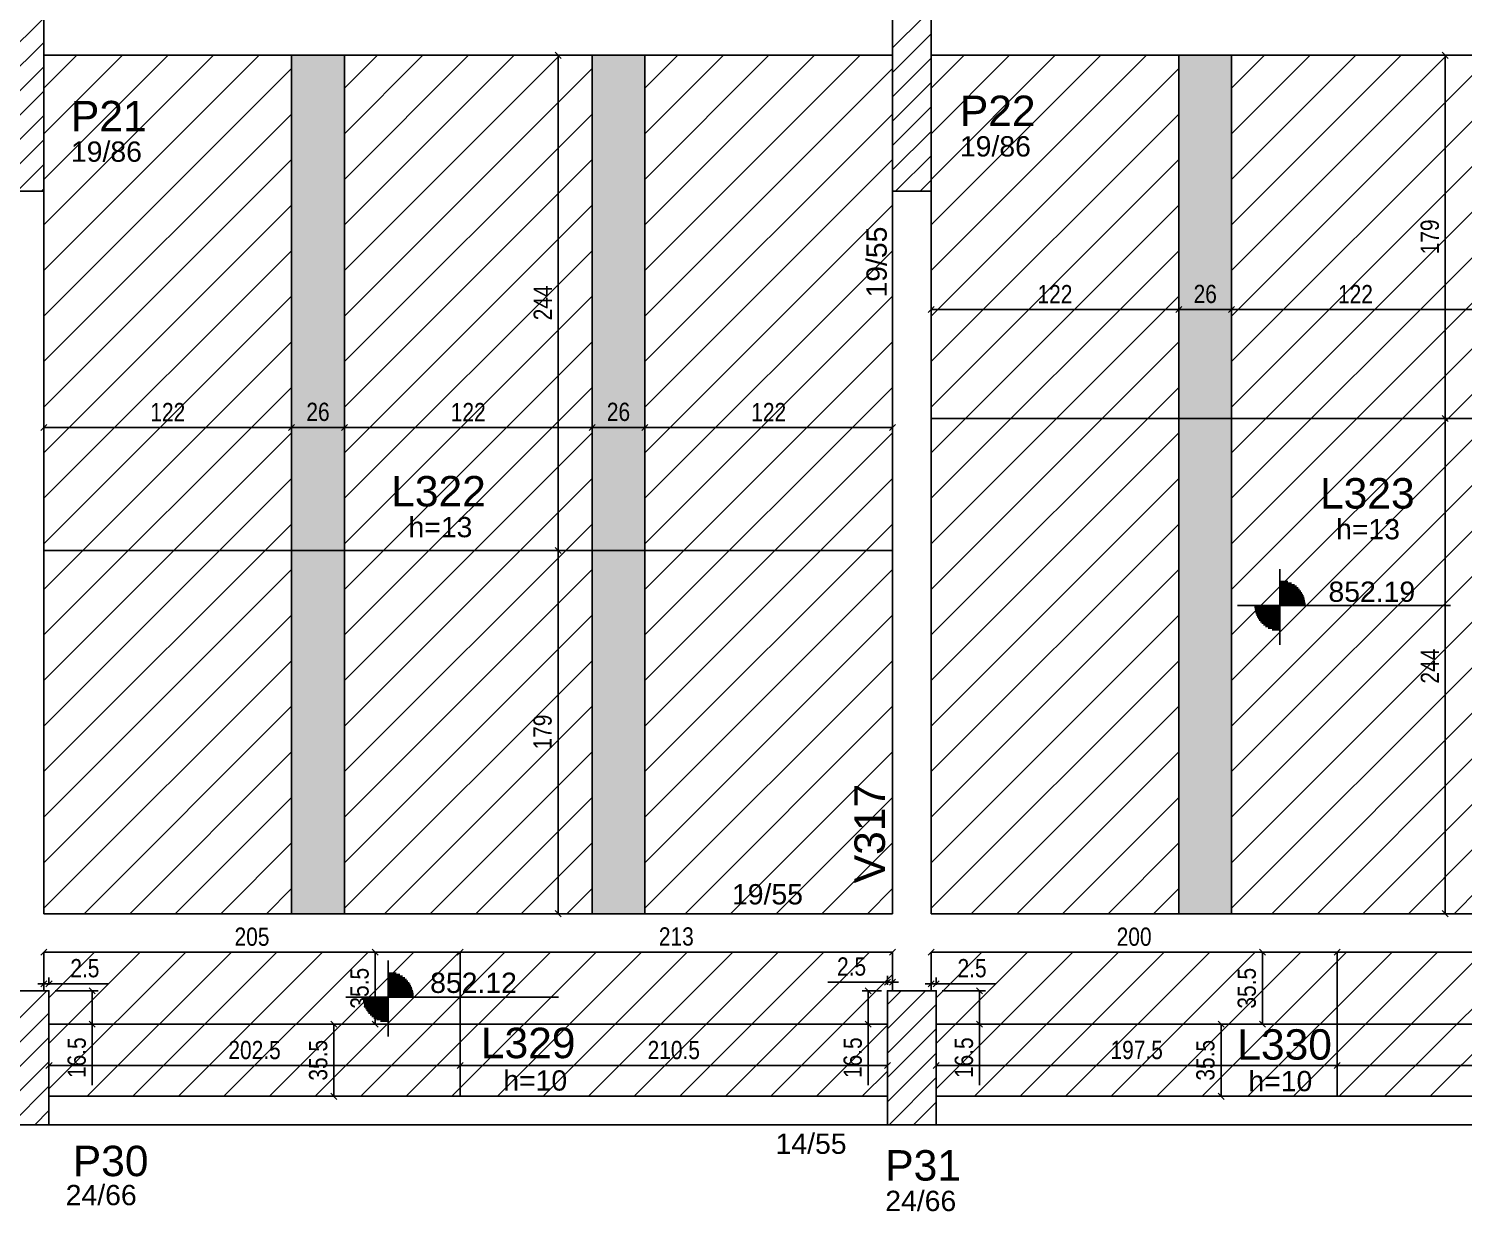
# Model space of a CAD drawing. Header units: millimetres. Extents: x 2659 to 6265, y 1520 to 2860.
# Drawn here: x 4034 to 4740, y 1521 to 2104 of the extents above; entities that cross this region are included whole.
import ezdxf

# ---------------------------------------------------------------- set-up
doc = ezdxf.new("R2010")
doc.units = ezdxf.units.MM
for name, color, linetype in [('3', 3, 'Continuous'), ('4', 4, 'Continuous'), ('7', 7, 'Continuous'), ('9', 9, 'Continuous'), ('Painéis', 200, 'Continuous')]:
    doc.layers.add(name, color=color, linetype=linetype)
doc.layers.add('Hachura', color=251, linetype='Continuous', lineweight=9)
doc.layers.add('REAPROVEITAMENTO', color=251, linetype='Continuous', lineweight=9)
doc.styles.add('COTA TECNICA-50', font='techl___.ttf', dxfattribs={"height": 9})
doc.styles.get("Standard").update_dxf_attribs({"font": 'arial.ttf'})
doc.dimstyles.new('COTA PAINEL-50', dxfattribs={"dimtxt": 9, "dimasz": 3, "dimexe": 3, "dimexo": 3, "dimgap": 3, "dimtad": 1, "dimdec": 1, "dimzin": 12, "dimdsep": 46, "dimtxsty": 'COTA TECNICA-50', "dimblk1": 'OBLIQUE', "dimblk2": 'OBLIQUE', "dimsah": 1, "dimcen": 0.9, "dimclrd": 4, "dimclre": 4, "dimclrt": 240, "dimadec": 1, "dimazin": 3, "dimtfac": 1, "dimtdec": 1, "dimtmove": 0, "dimatfit": 3, "dimfxl": 1, "dimtolj": 1, "dimtzin": 12, "dimarcsym": 0})

# ---------------------------------------------------------------- blocks, each defined once
blk = doc.blocks.new('_Oblique')
at = {"color": 0, "linetype": 'ByBlock', "lineweight": -2}
blk.add_line((-0.5, -0.5), (0.5, 0.5), dxfattribs=at)
blk = doc.blocks.new('*D67')
at = {"layer": 'Defpoints', "color": 0, "transparency": 16777216}
for p in [(4041.07, 1907.58), (4163.08, 1907.58), (4163.08, 1907.58)]:
    blk.add_point(p, dxfattribs=at)
at = {"layer": 'Painéis', "color": 4, "lineweight": -2, "transparency": 16777216}
blk.add_line((4041.07, 1907.58), (4163.08, 1907.58), dxfattribs=at)
at = {"layer": 'Painéis', "color": 4, "lineweight": -2, "transparency": 16777216, "xscale": 3, "yscale": 3, "zscale": 3, "rotation": 180}
blk.add_blockref('_Oblique', (4041.07, 1907.58), dxfattribs=at)
at = {"layer": 'Painéis', "color": 4, "lineweight": -2, "transparency": 16777216, "xscale": 3, "yscale": 3, "zscale": 3}
blk.add_blockref('_Oblique', (4163.08, 1907.58), dxfattribs=at)
at = {"layer": 'Painéis', "color": 240, "transparency": 16777216, "insert": (4102.07, 1915.13), "char_height": 9, "attachment_point": 5, "style": 'COTA TECNICA-50'}
blk.add_mtext('\\A1;122', dxfattribs=at)
blk = doc.blocks.new('*D68')
at = {"layer": 'Defpoints', "color": 0, "transparency": 16777216}
for p in [(4163.08, 1907.58), (4189.08, 1907.58), (4189.08, 1907.58)]:
    blk.add_point(p, dxfattribs=at)
at = {"layer": 'Painéis', "color": 4, "lineweight": -2, "transparency": 16777216}
blk.add_line((4163.08, 1907.58), (4189.08, 1907.58), dxfattribs=at)
at = {"layer": 'Painéis', "color": 4, "lineweight": -2, "transparency": 16777216, "xscale": 3, "yscale": 3, "zscale": 3, "rotation": 180}
blk.add_blockref('_Oblique', (4163.08, 1907.58), dxfattribs=at)
at = {"layer": 'Painéis', "color": 4, "lineweight": -2, "transparency": 16777216, "xscale": 3, "yscale": 3, "zscale": 3}
blk.add_blockref('_Oblique', (4189.08, 1907.58), dxfattribs=at)
at = {"layer": 'Painéis', "color": 240, "transparency": 16777216, "insert": (4176.08, 1915.17), "char_height": 9, "attachment_point": 5, "style": 'COTA TECNICA-50'}
blk.add_mtext('\\A1;26', dxfattribs=at)
blk = doc.blocks.new('*D69')
at = {"layer": 'Defpoints', "color": 0, "transparency": 16777216}
for p in [(4189.08, 1907.58), (4311.08, 1907.58), (4311.08, 1907.58)]:
    blk.add_point(p, dxfattribs=at)
at = {"layer": 'Painéis', "color": 4, "lineweight": -2, "transparency": 16777216}
blk.add_line((4189.08, 1907.58), (4311.08, 1907.58), dxfattribs=at)
at = {"layer": 'Painéis', "color": 4, "lineweight": -2, "transparency": 16777216, "xscale": 3, "yscale": 3, "zscale": 3, "rotation": 180}
blk.add_blockref('_Oblique', (4189.08, 1907.58), dxfattribs=at)
at = {"layer": 'Painéis', "color": 4, "lineweight": -2, "transparency": 16777216, "xscale": 3, "yscale": 3, "zscale": 3}
blk.add_blockref('_Oblique', (4311.08, 1907.58), dxfattribs=at)
at = {"layer": 'Painéis', "color": 240, "transparency": 16777216, "insert": (4250.08, 1915.13), "char_height": 9, "attachment_point": 5, "style": 'COTA TECNICA-50'}
blk.add_mtext('\\A1;122', dxfattribs=at)
blk = doc.blocks.new('*D70')
at = {"layer": 'Defpoints', "color": 0, "transparency": 16777216}
for p in [(4311.08, 1907.58), (4337.08, 1907.58), (4337.08, 1907.58)]:
    blk.add_point(p, dxfattribs=at)
at = {"layer": 'Painéis', "color": 4, "lineweight": -2, "transparency": 16777216}
blk.add_line((4311.08, 1907.58), (4337.08, 1907.58), dxfattribs=at)
at = {"layer": 'Painéis', "color": 4, "lineweight": -2, "transparency": 16777216, "xscale": 3, "yscale": 3, "zscale": 3, "rotation": 180}
blk.add_blockref('_Oblique', (4311.08, 1907.58), dxfattribs=at)
at = {"layer": 'Painéis', "color": 4, "lineweight": -2, "transparency": 16777216, "xscale": 3, "yscale": 3, "zscale": 3}
blk.add_blockref('_Oblique', (4337.08, 1907.58), dxfattribs=at)
at = {"layer": 'Painéis', "color": 240, "transparency": 16777216, "insert": (4324.08, 1915.17), "char_height": 9, "attachment_point": 5, "style": 'COTA TECNICA-50'}
blk.add_mtext('\\A1;26', dxfattribs=at)
blk = doc.blocks.new('*D71')
at = {"layer": 'Defpoints', "color": 0, "transparency": 16777216}
for p in [(4337.08, 1907.58), (4459.07, 1907.58), (4459.07, 1907.58)]:
    blk.add_point(p, dxfattribs=at)
at = {"layer": 'Painéis', "color": 4, "lineweight": -2, "transparency": 16777216}
blk.add_line((4337.08, 1907.58), (4459.07, 1907.58), dxfattribs=at)
at = {"layer": 'Painéis', "color": 4, "lineweight": -2, "transparency": 16777216, "xscale": 3, "yscale": 3, "zscale": 3, "rotation": 180}
blk.add_blockref('_Oblique', (4337.08, 1907.58), dxfattribs=at)
at = {"layer": 'Painéis', "color": 4, "lineweight": -2, "transparency": 16777216, "xscale": 3, "yscale": 3, "zscale": 3}
blk.add_blockref('_Oblique', (4459.07, 1907.58), dxfattribs=at)
at = {"layer": 'Painéis', "color": 240, "transparency": 16777216, "insert": (4398.07, 1915.13), "char_height": 9, "attachment_point": 5, "style": 'COTA TECNICA-50'}
blk.add_mtext('\\A1;122', dxfattribs=at)
blk = doc.blocks.new('*D72')
at = {"layer": 'Defpoints', "color": 0, "transparency": 16777216}
for p in [(4294.33, 2090.94), (4294.33, 1846.94), (4294.33, 1846.94)]:
    blk.add_point(p, dxfattribs=at)
at = {"layer": 'Painéis', "color": 4, "lineweight": -2, "transparency": 16777216}
blk.add_line((4294.33, 2090.94), (4294.33, 1846.94), dxfattribs=at)
at = {"layer": 'Painéis', "color": 4, "lineweight": -2, "transparency": 16777216, "xscale": 3, "yscale": 3, "zscale": 3}
for p, rotation in [((4294.33, 2090.94), 90), ((4294.33, 1846.94), 270)]:
    blk.add_blockref('_Oblique', p, dxfattribs=dict(at, rotation=rotation))
at = {"layer": 'Painéis', "color": 240, "transparency": 16777216, "insert": (4286.76, 1968.94), "char_height": 9, "attachment_point": 5, "rotation": 90, "style": 'COTA TECNICA-50'}
blk.add_mtext('\\A1;244', dxfattribs=at)
blk = doc.blocks.new('*D73')
at = {"layer": 'Defpoints', "color": 0, "transparency": 16777216}
for p in [(4294.33, 1846.94), (4294.33, 1667.94), (4294.33, 1667.94)]:
    blk.add_point(p, dxfattribs=at)
at = {"layer": 'Painéis', "color": 4, "lineweight": -2, "transparency": 16777216}
blk.add_line((4294.33, 1846.94), (4294.33, 1667.94), dxfattribs=at)
at = {"layer": 'Painéis', "color": 4, "lineweight": -2, "transparency": 16777216, "xscale": 3, "yscale": 3, "zscale": 3}
for p, rotation in [((4294.33, 1846.94), 90), ((4294.33, 1667.94), 270)]:
    blk.add_blockref('_Oblique', p, dxfattribs=dict(at, rotation=rotation))
at = {"layer": 'Painéis', "color": 240, "transparency": 16777216, "insert": (4286.73, 1757.44), "char_height": 9, "attachment_point": 5, "rotation": 90, "style": 'COTA TECNICA-50'}
blk.add_mtext('\\A1;179', dxfattribs=at)
blk = doc.blocks.new('*D74')
at = {"layer": 'Defpoints', "color": 0, "transparency": 16777216}
for p in [(4478.07, 1965.69), (4600.08, 1965.69), (4600.08, 1965.69)]:
    blk.add_point(p, dxfattribs=at)
at = {"layer": 'Painéis', "color": 4, "lineweight": -2, "transparency": 16777216}
blk.add_line((4478.07, 1965.69), (4600.08, 1965.69), dxfattribs=at)
at = {"layer": 'Painéis', "color": 4, "lineweight": -2, "transparency": 16777216, "xscale": 3, "yscale": 3, "zscale": 3, "rotation": 180}
blk.add_blockref('_Oblique', (4478.07, 1965.69), dxfattribs=at)
at = {"layer": 'Painéis', "color": 4, "lineweight": -2, "transparency": 16777216, "xscale": 3, "yscale": 3, "zscale": 3}
blk.add_blockref('_Oblique', (4600.08, 1965.69), dxfattribs=at)
at = {"layer": 'Painéis', "color": 240, "transparency": 16777216, "insert": (4539.07, 1973.24), "char_height": 9, "attachment_point": 5, "style": 'COTA TECNICA-50'}
blk.add_mtext('\\A1;122', dxfattribs=at)
blk = doc.blocks.new('*D75')
at = {"layer": 'Defpoints', "color": 0, "transparency": 16777216}
for p in [(4600.08, 1965.69), (4626.08, 1965.69), (4626.08, 1965.69)]:
    blk.add_point(p, dxfattribs=at)
at = {"layer": 'Painéis', "color": 4, "lineweight": -2, "transparency": 16777216}
blk.add_line((4600.08, 1965.69), (4626.08, 1965.69), dxfattribs=at)
at = {"layer": 'Painéis', "color": 4, "lineweight": -2, "transparency": 16777216, "xscale": 3, "yscale": 3, "zscale": 3, "rotation": 180}
blk.add_blockref('_Oblique', (4600.08, 1965.69), dxfattribs=at)
at = {"layer": 'Painéis', "color": 4, "lineweight": -2, "transparency": 16777216, "xscale": 3, "yscale": 3, "zscale": 3}
blk.add_blockref('_Oblique', (4626.08, 1965.69), dxfattribs=at)
at = {"layer": 'Painéis', "color": 240, "transparency": 16777216, "insert": (4613.08, 1973.28), "char_height": 9, "attachment_point": 5, "style": 'COTA TECNICA-50'}
blk.add_mtext('\\A1;26', dxfattribs=at)
blk = doc.blocks.new('*D76')
at = {"layer": 'Defpoints', "color": 0, "transparency": 16777216}
for p in [(4626.08, 1965.69), (4748.08, 1965.69), (4748.08, 1965.69)]:
    blk.add_point(p, dxfattribs=at)
at = {"layer": 'Painéis', "color": 4, "lineweight": -2, "transparency": 16777216}
blk.add_line((4626.08, 1965.69), (4748.08, 1965.69), dxfattribs=at)
at = {"layer": 'Painéis', "color": 4, "lineweight": -2, "transparency": 16777216, "xscale": 3, "yscale": 3, "zscale": 3, "rotation": 180}
blk.add_blockref('_Oblique', (4626.08, 1965.69), dxfattribs=at)
at = {"layer": 'Painéis', "color": 4, "lineweight": -2, "transparency": 16777216, "xscale": 3, "yscale": 3, "zscale": 3}
blk.add_blockref('_Oblique', (4748.08, 1965.69), dxfattribs=at)
at = {"layer": 'Painéis', "color": 240, "transparency": 16777216, "insert": (4687.08, 1973.24), "char_height": 9, "attachment_point": 5, "style": 'COTA TECNICA-50'}
blk.add_mtext('\\A1;122', dxfattribs=at)
blk = doc.blocks.new('*D79')
at = {"layer": 'Defpoints', "color": 0, "transparency": 16777216}
for p in [(4731.33, 2090.94), (4731.33, 1911.94), (4731.33, 1911.94)]:
    blk.add_point(p, dxfattribs=at)
at = {"layer": 'Painéis', "color": 4, "lineweight": -2, "transparency": 16777216}
blk.add_line((4731.33, 2090.94), (4731.33, 1911.94), dxfattribs=at)
at = {"layer": 'Painéis', "color": 4, "lineweight": -2, "transparency": 16777216, "xscale": 3, "yscale": 3, "zscale": 3}
for p, rotation in [((4731.33, 2090.94), 90), ((4731.33, 1911.94), 270)]:
    blk.add_blockref('_Oblique', p, dxfattribs=dict(at, rotation=rotation))
at = {"layer": 'Painéis', "color": 240, "transparency": 16777216, "insert": (4723.73, 2001.44), "char_height": 9, "attachment_point": 5, "rotation": 90, "style": 'COTA TECNICA-50'}
blk.add_mtext('\\A1;179', dxfattribs=at)
blk = doc.blocks.new('*D80')
at = {"layer": 'Defpoints', "color": 0, "transparency": 16777216}
for p in [(4731.33, 1911.94), (4731.33, 1667.94), (4731.33, 1667.94)]:
    blk.add_point(p, dxfattribs=at)
at = {"layer": 'Painéis', "color": 4, "lineweight": -2, "transparency": 16777216}
blk.add_line((4731.33, 1911.94), (4731.33, 1667.94), dxfattribs=at)
at = {"layer": 'Painéis', "color": 4, "lineweight": -2, "transparency": 16777216, "xscale": 3, "yscale": 3, "zscale": 3}
for p, rotation in [((4731.33, 1911.94), 90), ((4731.33, 1667.94), 270)]:
    blk.add_blockref('_Oblique', p, dxfattribs=dict(at, rotation=rotation))
at = {"layer": 'Painéis', "color": 240, "transparency": 16777216, "insert": (4723.76, 1789.94), "char_height": 9, "attachment_point": 5, "rotation": 90, "style": 'COTA TECNICA-50'}
blk.add_mtext('\\A1;244', dxfattribs=at)
blk = doc.blocks.new('*D102')
at = {"layer": 'Defpoints', "color": 0, "transparency": 16777216}
for p in [(4246.07, 1593.1), (4246.07, 1593.1), (4456.57, 1593.1)]:
    blk.add_point(p, dxfattribs=at)
at = {"layer": 'Painéis', "color": 4, "lineweight": -2, "transparency": 16777216}
blk.add_line((4456.57, 1593.1), (4246.07, 1593.1), dxfattribs=at)
at = {"layer": 'Painéis', "color": 4, "lineweight": -2, "transparency": 16777216, "xscale": 3, "yscale": 3, "zscale": 3, "rotation": 180}
blk.add_blockref('_Oblique', (4246.07, 1593.1), dxfattribs=at)
at = {"layer": 'Painéis', "color": 4, "lineweight": -2, "transparency": 16777216, "xscale": 3, "yscale": 3, "zscale": 3}
blk.add_blockref('_Oblique', (4456.57, 1593.1), dxfattribs=at)
at = {"layer": 'Painéis', "color": 240, "transparency": 16777216, "insert": (4351.32, 1600.69), "char_height": 9, "attachment_point": 5, "style": 'COTA TECNICA-50'}
blk.add_mtext('\\A1;210.5', dxfattribs=at)
blk = doc.blocks.new('*D103')
at = {"layer": 'Defpoints', "color": 0, "transparency": 16777216}
for p in [(4043.57, 1593.1), (4043.57, 1593.1), (4246.07, 1593.1)]:
    blk.add_point(p, dxfattribs=at)
at = {"layer": 'Painéis', "color": 4, "lineweight": -2, "transparency": 16777216}
blk.add_line((4246.07, 1593.1), (4043.57, 1593.1), dxfattribs=at)
at = {"layer": 'Painéis', "color": 4, "lineweight": -2, "transparency": 16777216, "xscale": 3, "yscale": 3, "zscale": 3, "rotation": 180}
blk.add_blockref('_Oblique', (4043.57, 1593.1), dxfattribs=at)
at = {"layer": 'Painéis', "color": 4, "lineweight": -2, "transparency": 16777216, "xscale": 3, "yscale": 3, "zscale": 3}
blk.add_blockref('_Oblique', (4246.07, 1593.1), dxfattribs=at)
at = {"layer": 'Painéis', "color": 240, "transparency": 16777216, "insert": (4144.82, 1600.69), "char_height": 9, "attachment_point": 5, "style": 'COTA TECNICA-50'}
blk.add_mtext('\\A1;202.5', dxfattribs=at)
blk = doc.blocks.new('*D104')
at = {"layer": 'Defpoints', "color": 0, "transparency": 16777216}
for p in [(4205.04, 1648.94), (4204.28, 1613.44), (4205.04, 1613.44)]:
    blk.add_point(p, dxfattribs=at)
at = {"layer": 'Painéis', "color": 4, "lineweight": -2, "transparency": 16777216}
for p, q in [((4202.04, 1648.94), (4201.28, 1648.94)), ((4204.28, 1648.94), (4204.28, 1613.44)), ((4202.04, 1613.44), (4201.28, 1613.44))]:
    blk.add_line(p, q, dxfattribs=at)
at = {"layer": 'Painéis', "color": 4, "lineweight": -2, "transparency": 16777216, "xscale": 3, "yscale": 3, "zscale": 3}
for p, rotation in [((4204.28, 1648.94), 90), ((4204.28, 1613.44), 270)]:
    blk.add_blockref('_Oblique', p, dxfattribs=dict(at, rotation=rotation))
at = {"layer": 'Painéis', "color": 240, "transparency": 16777216, "insert": (4196.59, 1631.19), "char_height": 9, "attachment_point": 5, "rotation": 90, "style": 'COTA TECNICA-50'}
blk.add_mtext('\\A1;35.5', dxfattribs=at)
blk = doc.blocks.new('*D105')
at = {"layer": 'Defpoints', "color": 0, "transparency": 16777216}
for p in [(4185.8, 1613.44), (4183.91, 1577.94), (4185.8, 1577.94)]:
    blk.add_point(p, dxfattribs=at)
at = {"layer": 'Painéis', "color": 4, "lineweight": -2, "transparency": 16777216}
for p, q in [((4182.8, 1613.44), (4180.91, 1613.44)), ((4183.91, 1613.44), (4183.91, 1577.94)), ((4182.8, 1577.94), (4180.91, 1577.94))]:
    blk.add_line(p, q, dxfattribs=at)
at = {"layer": 'Painéis', "color": 4, "lineweight": -2, "transparency": 16777216, "xscale": 3, "yscale": 3, "zscale": 3}
for p, rotation in [((4183.91, 1613.44), 90), ((4183.91, 1577.94), 270)]:
    blk.add_blockref('_Oblique', p, dxfattribs=dict(at, rotation=rotation))
at = {"layer": 'Painéis', "color": 240, "transparency": 16777216, "insert": (4176.21, 1595.69), "char_height": 9, "attachment_point": 5, "rotation": 90, "style": 'COTA TECNICA-50'}
blk.add_mtext('\\A1;35.5', dxfattribs=at)
blk = doc.blocks.new('*D203')
at = {"layer": 'Defpoints', "color": 0, "transparency": 16777216}
for p in [(4246.07, 1648.94), (4246.07, 1648.94), (4459.07, 1648.94)]:
    blk.add_point(p, dxfattribs=at)
at = {"layer": 'Painéis', "color": 4, "lineweight": -2, "transparency": 16777216}
blk.add_line((4459.07, 1648.94), (4246.07, 1648.94), dxfattribs=at)
at = {"layer": 'Painéis', "color": 4, "lineweight": -2, "transparency": 16777216, "xscale": 3, "yscale": 3, "zscale": 3, "rotation": 180}
blk.add_blockref('_Oblique', (4246.07, 1648.94), dxfattribs=at)
at = {"layer": 'Painéis', "color": 4, "lineweight": -2, "transparency": 16777216, "xscale": 3, "yscale": 3, "zscale": 3}
blk.add_blockref('_Oblique', (4459.07, 1648.94), dxfattribs=at)
at = {"layer": 'Painéis', "color": 240, "transparency": 16777216, "insert": (4352.57, 1656.64), "char_height": 9, "attachment_point": 5, "style": 'COTA TECNICA-50'}
blk.add_mtext('\\A1;213', dxfattribs=at)
blk = doc.blocks.new('*D106')
at = {"layer": 'Defpoints', "color": 0, "transparency": 16777216}
for p in [(4041.07, 1648.94), (4041.07, 1648.94), (4246.07, 1648.94)]:
    blk.add_point(p, dxfattribs=at)
at = {"layer": 'Painéis', "color": 4, "lineweight": -2, "transparency": 16777216}
blk.add_line((4246.07, 1648.94), (4041.07, 1648.94), dxfattribs=at)
at = {"layer": 'Painéis', "color": 4, "lineweight": -2, "transparency": 16777216, "xscale": 3, "yscale": 3, "zscale": 3, "rotation": 180}
blk.add_blockref('_Oblique', (4041.07, 1648.94), dxfattribs=at)
at = {"layer": 'Painéis', "color": 4, "lineweight": -2, "transparency": 16777216, "xscale": 3, "yscale": 3, "zscale": 3}
blk.add_blockref('_Oblique', (4246.07, 1648.94), dxfattribs=at)
at = {"layer": 'Painéis', "color": 240, "transparency": 16777216, "insert": (4143.57, 1656.54), "char_height": 9, "attachment_point": 5, "style": 'COTA TECNICA-50'}
blk.add_mtext('\\A1;205', dxfattribs=at)
blk = doc.blocks.new('*D107')
at = {"layer": 'Defpoints', "color": 0, "transparency": 16777216}
for p in [(4043.57, 1633.42), (4041.07, 1629.94), (4043.57, 1629.94)]:
    blk.add_point(p, dxfattribs=at)
at = {"layer": 'Painéis', "color": 4, "lineweight": -2, "transparency": 16777216}
for p, q in [((4041.07, 1633.42), (4038.07, 1633.42)), ((4041.07, 1632.94), (4041.07, 1636.42)), ((4041.07, 1633.42), (4043.57, 1633.42)), ((4043.57, 1632.94), (4043.57, 1636.42)), ((4043.57, 1633.42), (4072.92, 1633.42))]:
    blk.add_line(p, q, dxfattribs=at)
at = {"layer": 'Painéis', "color": 4, "lineweight": -2, "transparency": 16777216, "xscale": 3, "yscale": 3, "zscale": 3}
blk.add_blockref('_Oblique', (4041.07, 1633.42), dxfattribs=at)
at = {"layer": 'Painéis', "color": 4, "lineweight": -2, "transparency": 16777216, "xscale": 3, "yscale": 3, "zscale": 3, "rotation": 180}
blk.add_blockref('_Oblique', (4043.57, 1633.42), dxfattribs=at)
at = {"layer": 'Painéis', "color": 240, "transparency": 16777216, "insert": (4061.24, 1641.02), "char_height": 9, "attachment_point": 5, "style": 'COTA TECNICA-50'}
blk.add_mtext('\\A1;2.5', dxfattribs=at)
blk = doc.blocks.new('*D204')
at = {"layer": 'Defpoints', "color": 0, "transparency": 16777216}
for p in [(4043.57, 1629.94), (4043.57, 1613.44), (4064.87, 1613.44)]:
    blk.add_point(p, dxfattribs=at)
at = {"layer": 'Painéis', "color": 4, "lineweight": -2, "transparency": 16777216}
for p, q in [((4046.57, 1629.94), (4067.87, 1629.94)), ((4064.87, 1629.94), (4064.87, 1613.44)), ((4046.57, 1613.44), (4067.87, 1613.44)), ((4064.87, 1613.44), (4064.87, 1583.47))]:
    blk.add_line(p, q, dxfattribs=at)
at = {"layer": 'Painéis', "color": 4, "lineweight": -2, "transparency": 16777216, "xscale": 3, "yscale": 3, "zscale": 3}
for p, rotation in [((4064.87, 1629.94), 90), ((4064.87, 1613.44), 270)]:
    blk.add_blockref('_Oblique', p, dxfattribs=dict(at, rotation=rotation))
at = {"layer": 'Painéis', "color": 240, "transparency": 16777216, "insert": (4057.27, 1596.95), "char_height": 9, "attachment_point": 5, "rotation": 90, "style": 'COTA TECNICA-50'}
blk.add_mtext('\\A1;16.5', dxfattribs=at)
blk = doc.blocks.new('*D108')
at = {"layer": 'Defpoints', "color": 0, "transparency": 16777216}
for p in [(4456.57, 1634.24), (4456.57, 1629.94), (4459.07, 1629.94)]:
    blk.add_point(p, dxfattribs=at)
at = {"layer": 'Painéis', "color": 4, "lineweight": -2, "transparency": 16777216}
for p, q in [((4456.57, 1634.24), (4427.21, 1634.24)), ((4456.57, 1632.94), (4456.57, 1637.24)), ((4459.07, 1634.24), (4456.57, 1634.24)), ((4459.07, 1632.94), (4459.07, 1637.24)), ((4459.07, 1634.24), (4462.07, 1634.24))]:
    blk.add_line(p, q, dxfattribs=at)
at = {"layer": 'Painéis', "color": 4, "lineweight": -2, "transparency": 16777216, "xscale": 3, "yscale": 3, "zscale": 3}
blk.add_blockref('_Oblique', (4456.57, 1634.24), dxfattribs=at)
at = {"layer": 'Painéis', "color": 4, "lineweight": -2, "transparency": 16777216, "xscale": 3, "yscale": 3, "zscale": 3, "rotation": 180}
blk.add_blockref('_Oblique', (4459.07, 1634.24), dxfattribs=at)
at = {"layer": 'Painéis', "color": 240, "transparency": 16777216, "insert": (4438.89, 1641.84), "char_height": 9, "attachment_point": 5, "style": 'COTA TECNICA-50'}
blk.add_mtext('\\A1;2.5', dxfattribs=at)
blk = doc.blocks.new('*D205')
at = {"layer": 'Defpoints', "color": 0, "transparency": 16777216}
for p in [(4456.57, 1629.94), (4447.1, 1613.44), (4456.57, 1613.44)]:
    blk.add_point(p, dxfattribs=at)
at = {"layer": 'Painéis', "color": 4, "lineweight": -2, "transparency": 16777216}
for p, q in [((4453.57, 1629.94), (4444.1, 1629.94)), ((4447.1, 1629.94), (4447.1, 1613.44)), ((4453.57, 1613.44), (4444.1, 1613.44)), ((4447.1, 1613.44), (4447.1, 1583.47))]:
    blk.add_line(p, q, dxfattribs=at)
at = {"layer": 'Painéis', "color": 4, "lineweight": -2, "transparency": 16777216, "xscale": 3, "yscale": 3, "zscale": 3}
for p, rotation in [((4447.1, 1629.94), 90), ((4447.1, 1613.44), 270)]:
    blk.add_blockref('_Oblique', p, dxfattribs=dict(at, rotation=rotation))
at = {"layer": 'Painéis', "color": 240, "transparency": 16777216, "insert": (4439.5, 1596.95), "char_height": 9, "attachment_point": 5, "rotation": 90, "style": 'COTA TECNICA-50'}
blk.add_mtext('\\A1;16.5', dxfattribs=at)
blk = doc.blocks.new('*D109')
at = {"layer": 'Defpoints', "color": 0, "transparency": 16777216}
for p in [(4678.07, 1593.1), (4678.07, 1593.1), (4893.57, 1593.1)]:
    blk.add_point(p, dxfattribs=at)
at = {"layer": 'Painéis', "color": 4, "lineweight": -2, "transparency": 16777216}
blk.add_line((4893.57, 1593.1), (4678.07, 1593.1), dxfattribs=at)
at = {"layer": 'Painéis', "color": 4, "lineweight": -2, "transparency": 16777216, "xscale": 3, "yscale": 3, "zscale": 3, "rotation": 180}
blk.add_blockref('_Oblique', (4678.07, 1593.1), dxfattribs=at)
at = {"layer": 'Painéis', "color": 4, "lineweight": -2, "transparency": 16777216, "xscale": 3, "yscale": 3, "zscale": 3}
blk.add_blockref('_Oblique', (4893.57, 1593.1), dxfattribs=at)
at = {"layer": 'Painéis', "color": 240, "transparency": 16777216, "insert": (4785.82, 1600.69), "char_height": 9, "attachment_point": 5, "style": 'COTA TECNICA-50'}
blk.add_mtext('\\A1;215.5', dxfattribs=at)
blk = doc.blocks.new('*D110')
at = {"layer": 'Defpoints', "color": 0, "transparency": 16777216}
for p in [(4480.57, 1593.1), (4480.57, 1593.1), (4678.07, 1593.1)]:
    blk.add_point(p, dxfattribs=at)
at = {"layer": 'Painéis', "color": 4, "lineweight": -2, "transparency": 16777216}
blk.add_line((4678.07, 1593.1), (4480.57, 1593.1), dxfattribs=at)
at = {"layer": 'Painéis', "color": 4, "lineweight": -2, "transparency": 16777216, "xscale": 3, "yscale": 3, "zscale": 3, "rotation": 180}
blk.add_blockref('_Oblique', (4480.57, 1593.1), dxfattribs=at)
at = {"layer": 'Painéis', "color": 4, "lineweight": -2, "transparency": 16777216, "xscale": 3, "yscale": 3, "zscale": 3}
blk.add_blockref('_Oblique', (4678.07, 1593.1), dxfattribs=at)
at = {"layer": 'Painéis', "color": 240, "transparency": 16777216, "insert": (4579.32, 1600.72), "char_height": 9, "attachment_point": 5, "style": 'COTA TECNICA-50'}
blk.add_mtext('\\A1;197.5', dxfattribs=at)
blk = doc.blocks.new('*D111')
at = {"layer": 'Defpoints', "color": 0, "transparency": 16777216}
for p in [(4642.04, 1648.94), (4641.28, 1613.44), (4642.04, 1613.44)]:
    blk.add_point(p, dxfattribs=at)
at = {"layer": 'Painéis', "color": 4, "lineweight": -2, "transparency": 16777216}
for p, q in [((4639.04, 1648.94), (4638.28, 1648.94)), ((4641.28, 1648.94), (4641.28, 1613.44)), ((4639.04, 1613.44), (4638.28, 1613.44))]:
    blk.add_line(p, q, dxfattribs=at)
at = {"layer": 'Painéis', "color": 4, "lineweight": -2, "transparency": 16777216, "xscale": 3, "yscale": 3, "zscale": 3}
for p, rotation in [((4641.28, 1648.94), 90), ((4641.28, 1613.44), 270)]:
    blk.add_blockref('_Oblique', p, dxfattribs=dict(at, rotation=rotation))
at = {"layer": 'Painéis', "color": 240, "transparency": 16777216, "insert": (4633.59, 1631.19), "char_height": 9, "attachment_point": 5, "rotation": 90, "style": 'COTA TECNICA-50'}
blk.add_mtext('\\A1;35.5', dxfattribs=at)
blk = doc.blocks.new('*D112')
at = {"layer": 'Defpoints', "color": 0, "transparency": 16777216}
for p in [(4622.8, 1613.44), (4620.91, 1577.94), (4622.8, 1577.94)]:
    blk.add_point(p, dxfattribs=at)
at = {"layer": 'Painéis', "color": 4, "lineweight": -2, "transparency": 16777216}
for p, q in [((4619.8, 1613.44), (4617.91, 1613.44)), ((4620.91, 1613.44), (4620.91, 1577.94)), ((4619.8, 1577.94), (4617.91, 1577.94))]:
    blk.add_line(p, q, dxfattribs=at)
at = {"layer": 'Painéis', "color": 4, "lineweight": -2, "transparency": 16777216, "xscale": 3, "yscale": 3, "zscale": 3}
for p, rotation in [((4620.91, 1613.44), 90), ((4620.91, 1577.94), 270)]:
    blk.add_blockref('_Oblique', p, dxfattribs=dict(at, rotation=rotation))
at = {"layer": 'Painéis', "color": 240, "transparency": 16777216, "insert": (4613.21, 1595.69), "char_height": 9, "attachment_point": 5, "rotation": 90, "style": 'COTA TECNICA-50'}
blk.add_mtext('\\A1;35.5', dxfattribs=at)
blk = doc.blocks.new('*D206')
at = {"layer": 'Defpoints', "color": 0, "transparency": 16777216}
for p in [(4678.07, 1648.94), (4678.07, 1648.94), (4896.07, 1648.94)]:
    blk.add_point(p, dxfattribs=at)
at = {"layer": 'Painéis', "color": 4, "lineweight": -2, "transparency": 16777216}
blk.add_line((4896.07, 1648.94), (4678.07, 1648.94), dxfattribs=at)
at = {"layer": 'Painéis', "color": 4, "lineweight": -2, "transparency": 16777216, "xscale": 3, "yscale": 3, "zscale": 3, "rotation": 180}
blk.add_blockref('_Oblique', (4678.07, 1648.94), dxfattribs=at)
at = {"layer": 'Painéis', "color": 4, "lineweight": -2, "transparency": 16777216, "xscale": 3, "yscale": 3, "zscale": 3}
blk.add_blockref('_Oblique', (4896.07, 1648.94), dxfattribs=at)
at = {"layer": 'Painéis', "color": 240, "transparency": 16777216, "insert": (4787.07, 1656.52), "char_height": 9, "attachment_point": 5, "style": 'COTA TECNICA-50'}
blk.add_mtext('\\A1;218', dxfattribs=at)
blk = doc.blocks.new('*D113')
at = {"layer": 'Defpoints', "color": 0, "transparency": 16777216}
for p in [(4478.07, 1648.94), (4478.07, 1648.94), (4678.07, 1648.94)]:
    blk.add_point(p, dxfattribs=at)
at = {"layer": 'Painéis', "color": 4, "lineweight": -2, "transparency": 16777216}
blk.add_line((4678.07, 1648.94), (4478.07, 1648.94), dxfattribs=at)
at = {"layer": 'Painéis', "color": 4, "lineweight": -2, "transparency": 16777216, "xscale": 3, "yscale": 3, "zscale": 3, "rotation": 180}
blk.add_blockref('_Oblique', (4478.07, 1648.94), dxfattribs=at)
at = {"layer": 'Painéis', "color": 4, "lineweight": -2, "transparency": 16777216, "xscale": 3, "yscale": 3, "zscale": 3}
blk.add_blockref('_Oblique', (4678.07, 1648.94), dxfattribs=at)
at = {"layer": 'Painéis', "color": 240, "transparency": 16777216, "insert": (4578.07, 1656.53), "char_height": 9, "attachment_point": 5, "style": 'COTA TECNICA-50'}
blk.add_mtext('\\A1;200', dxfattribs=at)
blk = doc.blocks.new('*D114')
at = {"layer": 'Defpoints', "color": 0, "transparency": 16777216}
for p in [(4480.57, 1633.42), (4478.07, 1629.94), (4480.57, 1629.94)]:
    blk.add_point(p, dxfattribs=at)
at = {"layer": 'Painéis', "color": 4, "lineweight": -2, "transparency": 16777216}
for p, q in [((4478.07, 1633.42), (4475.07, 1633.42)), ((4478.07, 1632.94), (4478.07, 1636.42)), ((4478.07, 1633.42), (4480.57, 1633.42)), ((4480.57, 1632.94), (4480.57, 1636.42)), ((4480.57, 1633.42), (4509.92, 1633.42))]:
    blk.add_line(p, q, dxfattribs=at)
at = {"layer": 'Painéis', "color": 4, "lineweight": -2, "transparency": 16777216, "xscale": 3, "yscale": 3, "zscale": 3}
blk.add_blockref('_Oblique', (4478.07, 1633.42), dxfattribs=at)
at = {"layer": 'Painéis', "color": 4, "lineweight": -2, "transparency": 16777216, "xscale": 3, "yscale": 3, "zscale": 3, "rotation": 180}
blk.add_blockref('_Oblique', (4480.57, 1633.42), dxfattribs=at)
at = {"layer": 'Painéis', "color": 240, "transparency": 16777216, "insert": (4498.24, 1641.02), "char_height": 9, "attachment_point": 5, "style": 'COTA TECNICA-50'}
blk.add_mtext('\\A1;2.5', dxfattribs=at)
blk = doc.blocks.new('*D207')
at = {"layer": 'Defpoints', "color": 0, "transparency": 16777216}
for p in [(4480.57, 1629.94), (4480.57, 1613.44), (4501.87, 1613.44)]:
    blk.add_point(p, dxfattribs=at)
at = {"layer": 'Painéis', "color": 4, "lineweight": -2, "transparency": 16777216}
for p, q in [((4483.57, 1629.94), (4504.87, 1629.94)), ((4501.87, 1629.94), (4501.87, 1613.44)), ((4483.57, 1613.44), (4504.87, 1613.44)), ((4501.87, 1613.44), (4501.87, 1583.47))]:
    blk.add_line(p, q, dxfattribs=at)
at = {"layer": 'Painéis', "color": 4, "lineweight": -2, "transparency": 16777216, "xscale": 3, "yscale": 3, "zscale": 3}
for p, rotation in [((4501.87, 1629.94), 90), ((4501.87, 1613.44), 270)]:
    blk.add_blockref('_Oblique', p, dxfattribs=dict(at, rotation=rotation))
at = {"layer": 'Painéis', "color": 240, "transparency": 16777216, "insert": (4494.27, 1596.95), "char_height": 9, "attachment_point": 5, "rotation": 90, "style": 'COTA TECNICA-50'}
blk.add_mtext('\\A1;16.5', dxfattribs=at)

msp = doc.modelspace()

# ---------------------------------------------------------------- hatches: boundary and pattern name
at = {"layer": 'Hachura', "linetype": 'ByBlock'}
h = msp.add_hatch(color=256, dxfattribs=at)
h.dxf.hatch_style = 1
h.paths.add_polyline_path([(4163.08, 1667.94), (4189.08, 1667.94), (4189.08, 2090.94), (4163.08, 2090.94)])
h = msp.add_hatch(color=256, dxfattribs=at)
h.dxf.hatch_style = 1
h.paths.add_polyline_path([(4311.08, 1667.94), (4337.08, 1667.94), (4337.08, 2090.94), (4311.08, 2090.94)])
h = msp.add_hatch(color=256, dxfattribs=at)
h.dxf.hatch_style = 1
h.paths.add_polyline_path([(4600.08, 1667.94), (4626.08, 1667.94), (4626.08, 2090.94), (4600.08, 2090.94)])
at = {"layer": 'REAPROVEITAMENTO', "linetype": 'ByBlock'}
h = msp.add_hatch(dxfattribs=at)
h.set_pattern_fill('ANSI31', color=256, scale=5, style=2)
h.set_pattern_definition([(45, (-2496.69, -85.18), (-11.22532, 11.22532), [])])
h.paths.add_polyline_path([(4163.07, 1667.94), (4041.07, 1667.94), (4041.07, 2090.94), (4163.07, 2090.94)])
h = msp.add_hatch(dxfattribs=at)
h.set_pattern_fill('ANSI31', color=256, scale=5, style=2)
h.set_pattern_definition([(45, (-2348.682, -85.18), (-11.22532, 11.22532), [])])
h.paths.add_polyline_path([(4311.08, 1667.94), (4189.08, 1667.94), (4189.08, 2090.94), (4311.08, 2090.94)])
h = msp.add_hatch(dxfattribs=at)
h.set_pattern_fill('ANSI31', color=256, scale=5, style=2)
h.set_pattern_definition([(45, (-2200.682, -85.18), (-11.22532, 11.22532), [])])
h.paths.add_polyline_path([(4459.08, 1667.94), (4337.08, 1667.94), (4337.08, 2090.94), (4459.08, 2090.94)])
h = msp.add_hatch(dxfattribs=at)
h.set_pattern_fill('ANSI31', color=256, scale=5, style=2)
h.set_pattern_definition([(45, (-2059.69, -85.18), (-11.22532, 11.22532), [])])
h.paths.add_polyline_path([(4600.07, 1667.94), (4478.07, 1667.94), (4478.07, 2090.94), (4600.07, 2090.94)])
h = msp.add_hatch(dxfattribs=at)
h.set_pattern_fill('ANSI31', color=256, scale=5, style=2)
h.set_pattern_definition([(45, (-1911.682, -85.18), (-11.22532, 11.22532), [])])
h.paths.add_polyline_path([(4748.08, 1667.94), (4626.08, 1667.94), (4626.08, 2090.94), (4748.08, 2090.94)])
h = msp.add_hatch(dxfattribs=at)
h.set_pattern_fill('ANSI31', color=256, scale=5, style=2)
h.set_pattern_definition([(45, (-2375.69, -527.18), (-11.22532, 11.22532), [])])
h.paths.add_polyline_path([(4458.87, 1629.94), (4456.37, 1629.94), (4456.57, 1577.94), (4043.57, 1577.94), (4043.57, 1648.94), (4459.07, 1648.94)])
h = msp.add_hatch(dxfattribs=at)
h.set_pattern_fill('ANSI31', color=256, scale=5, style=2)
h.set_pattern_definition([(45, (-1938.69, -527.18), (-11.22532, 11.22532), [])])
h.paths.add_polyline_path([(4895.87, 1629.94), (4893.37, 1629.94), (4893.57, 1577.94), (4480.57, 1577.94), (4480.57, 1648.94), (4896.07, 1648.94)])

# ---------------------------------------------------------------- linework, layer by layer
at = {"layer": '3', "linetype": 'Continuous'}
for p, q in [((4022.07, 2090.3), (4041.07, 2109.3)), ((4459.07, 2094.55), (4474.45, 2109.94)), ((4459.07, 2082.53), (4478.07, 2101.53)), ((4022.07, 2078.28), (4041.07, 2097.28)), ((4022.07, 2066.26), (4041.07, 2085.26)), ((4459.07, 2070.51), (4478.07, 2089.51)), ((4022.07, 2054.24), (4041.07, 2073.24)), ((4459.07, 2058.49), (4478.07, 2077.49)), ((4459.07, 2046.47), (4478.07, 2065.47)), ((4022.07, 2042.22), (4041.07, 2061.22)), ((4459.07, 2034.45), (4478.07, 2053.45)), ((4022.07, 2030.2), (4041.07, 2049.2)), ((4027.83, 2023.94), (4041.07, 2037.18)), ((4460.58, 2023.94), (4478.07, 2041.43)), ((4472.6, 2023.94), (4478.07, 2029.41)), ((4039.85, 2023.94), (4041.07, 2025.16)), ((4649.91, 1832.25), (4649.91, 1837.76)), ((4649.91, 1832.25), (4649.91, 1807.25)), ((4649.91, 1831.65), (4653.76, 1831.65)), ((4649.91, 1830.85), (4655.66, 1830.85)), ((4649.91, 1830.06), (4656.99, 1830.06)), ((4649.91, 1829.27), (4658.02, 1829.27)), ((4649.91, 1828.47), (4658.87, 1828.47)), ((4649.91, 1827.68), (4659.58, 1827.68)), ((4649.91, 1826.89), (4660.18, 1826.89)), ((4649.91, 1826.1), (4660.69, 1826.1)), ((4649.91, 1825.3), (4661.11, 1825.3)), ((4649.91, 1824.51), (4661.47, 1824.51)), ((4649.91, 1823.72), (4661.77, 1823.72)), ((4637.41, 1819.75), (4628.99, 1819.75)), ((4637.41, 1819.75), (4662.41, 1819.75)), ((4649.91, 1818.96), (4637.41, 1818.96)), ((4649.91, 1818.17), (4637.51, 1818.17)), ((4649.91, 1817.37), (4637.64, 1817.37)), ((4649.91, 1816.58), (4637.82, 1816.58)), ((4649.91, 1822.92), (4662, 1822.92)), ((4649.91, 1822.13), (4662.19, 1822.13)), ((4649.91, 1821.34), (4662.31, 1821.34)), ((4649.91, 1820.55), (4662.41, 1820.55)), ((4662.41, 1819.75), (4733.84, 1819.75)), ((4649.91, 1815.79), (4638.06, 1815.79)), ((4649.91, 1815), (4638.35, 1815)), ((4649.91, 1814.2), (4638.71, 1814.2)), ((4649.91, 1813.41), (4639.14, 1813.41)), ((4649.91, 1812.62), (4639.65, 1812.62)), ((4649.91, 1811.82), (4640.25, 1811.82)), ((4649.91, 1811.03), (4640.96, 1811.03)), ((4649.91, 1810.24), (4641.81, 1810.24)), ((4649.91, 1809.45), (4642.84, 1809.45)), ((4649.91, 1808.65), (4644.17, 1808.65)), ((4649.91, 1807.86), (4646.06, 1807.86)), ((4649.91, 1807.25), (4649.91, 1800.38)), ((4210.66, 1639.31), (4210.66, 1644.81)), ((4210.66, 1639.31), (4210.66, 1614.31)), ((4210.66, 1638.7), (4214.51, 1638.7)), ((4210.66, 1637.91), (4216.41, 1637.91)), ((4210.66, 1637.11), (4217.73, 1637.11)), ((4210.66, 1636.32), (4218.77, 1636.32)), ((4210.66, 1635.53), (4219.62, 1635.53)), ((4210.66, 1634.74), (4220.32, 1634.74)), ((4210.66, 1633.94), (4220.92, 1633.94)), ((4210.66, 1633.15), (4221.43, 1633.15)), ((4210.66, 1632.36), (4221.86, 1632.36)), ((4019.57, 1606.97), (4042.53, 1629.94)), ((4198.16, 1626.81), (4189.73, 1626.81)), ((4198.16, 1626.81), (4223.16, 1626.81)), ((4210.66, 1626.02), (4198.16, 1626.02)), ((4210.66, 1631.56), (4222.22, 1631.56)), ((4210.66, 1630.77), (4222.52, 1630.77)), ((4210.66, 1629.98), (4222.75, 1629.98)), ((4210.66, 1629.19), (4222.93, 1629.19)), ((4210.66, 1628.39), (4223.06, 1628.39)), ((4210.66, 1627.6), (4223.16, 1627.6)), ((4223.16, 1626.81), (4294.58, 1626.81)), ((4456.57, 1611.22), (4475.28, 1629.94)), ((4456.57, 1623.24), (4463.26, 1629.94)), ((4019.57, 1594.95), (4043.57, 1618.95)), ((4210.66, 1625.22), (4198.26, 1625.22)), ((4210.66, 1624.43), (4198.39, 1624.43)), ((4210.66, 1623.64), (4198.57, 1623.64)), ((4210.66, 1622.84), (4198.81, 1622.84)), ((4210.66, 1622.05), (4199.1, 1622.05)), ((4210.66, 1621.26), (4199.46, 1621.26)), ((4210.66, 1620.47), (4199.89, 1620.47)), ((4210.66, 1619.67), (4200.4, 1619.67)), ((4210.66, 1618.88), (4201, 1618.88)), ((4456.57, 1599.2), (4480.57, 1623.2)), ((4210.66, 1618.09), (4201.71, 1618.09)), ((4210.66, 1617.29), (4202.55, 1617.29)), ((4210.66, 1616.5), (4203.59, 1616.5)), ((4210.66, 1615.71), (4204.91, 1615.71)), ((4210.66, 1614.92), (4206.81, 1614.92)), ((4210.66, 1614.31), (4210.66, 1607.44)), ((4456.57, 1587.18), (4480.57, 1611.18)), ((4019.57, 1582.93), (4043.57, 1606.93)), ((4456.57, 1575.16), (4480.57, 1599.16)), ((4019.57, 1570.91), (4043.57, 1594.91)), ((4024.62, 1563.94), (4043.57, 1582.89)), ((4457.37, 1563.94), (4480.57, 1587.14)), ((4043.57, 1577.94), (4456.57, 1577.94)), ((4480.57, 1577.94), (4893.57, 1577.94)), ((4036.64, 1563.94), (4043.57, 1570.87)), ((4469.39, 1563.94), (4480.57, 1575.12)), ((4043.57, 1563.94), (4456.57, 1563.94)), ((4480.57, 1563.94), (4893.57, 1563.94))]:
    msp.add_line(p, q, dxfattribs=at)
for points in [[(4041.07, 2090.94), (4459.07, 2090.94)], [(4478.07, 2090.94), (4896.07, 2090.94)], [(4041.07, 1667.94), (4041.07, 2023.94)], [(4459.07, 2023.94), (4459.07, 1667.94)], [(4478.07, 1667.94), (4478.07, 2023.94)], [(4459.07, 1667.94), (4041.07, 1667.94)], [(4896.07, 1667.94), (4478.07, 1667.94)], [(4041.07, 1648.94), (4459.07, 1648.94)], [(4041.07, 1629.94), (4041.07, 1648.94)], [(4459.07, 1648.94), (4459.07, 1629.94)], [(4478.07, 1648.94), (4896.07, 1648.94)], [(4478.07, 1629.94), (4478.07, 1648.94)]]:
    msp.add_lwpolyline(points, dxfattribs=at)
at = {"layer": '7', "linetype": 'Continuous'}
for points in [[(4022.07, 2023.94), (4041.07, 2023.94), (4041.07, 2109.94), (4022.07, 2109.94), (4022.07, 2023.94)], [(4459.07, 2023.94), (4478.07, 2023.94), (4478.07, 2109.94), (4459.07, 2109.94), (4459.07, 2023.94)], [(4019.57, 1563.94), (4043.57, 1563.94), (4043.57, 1629.94), (4019.57, 1629.94), (4019.57, 1563.94)], [(4456.57, 1563.94), (4480.57, 1563.94), (4480.57, 1629.94), (4456.57, 1629.94), (4456.57, 1563.94)]]:
    msp.add_lwpolyline(points, dxfattribs=at)
at = {"layer": '9', "linetype": 'Continuous'}
for points in [[(4459.07, 1890.94), (4459.07, 1890.94), (4459.07, 2090.94)], [(4478.07, 1890.94), (4478.07, 1890.94), (4478.07, 2090.94)]]:
    msp.add_solid(points, dxfattribs=at)
at = {"layer": 'Painéis'}
for p, q in [((4163.08, 2090.94), (4163.08, 1667.94)), ((4189.08, 2090.94), (4189.08, 1667.94)), ((4311.08, 2090.94), (4311.08, 1667.94)), ((4337.08, 2090.94), (4337.08, 1667.94)), ((4600.08, 2090.94), (4600.08, 1667.94)), ((4626.08, 2090.94), (4626.08, 1667.94)), ((4895.98, 1911.94), (4477.98, 1911.94)), ((4458.98, 1846.94), (4040.98, 1846.94)), ((4246.07, 1577.94), (4246.07, 1648.94)), ((4678.07, 1577.94), (4678.07, 1648.94)), ((4043.57, 1613.44), (4456.57, 1613.44)), ((4480.57, 1613.44), (4893.57, 1613.44))]:
    msp.add_line(p, q, dxfattribs=at)

# ---------------------------------------------------------------- texts
at = {"layer": '3', "linetype": 'Continuous'}
for s, p in [('19/86', (4492.25, 2041.07)), ('19/86', (4054.39, 2038.47)), ('h=13', (4220.65, 1853.44)), ('h=13', (4677.55, 1852.42)), ('852.19', (4673.79, 1821.61)), ('19/55', (4380, 1672.51)), ('852.12', (4231.32, 1628.88)), ('h=10', (4267.35, 1580.74)), ('h=10', (4634.36, 1580.44)), ('14/55', (4401.47, 1549.59)), ('24/66', (4051.82, 1524.28)), ('24/66', (4455.48, 1521.4))]:
    msp.add_text(s, height=10, dxfattribs=at).set_placement(p)
msp.add_text('19/55', height=10, rotation=90, dxfattribs=at).set_placement((4456.22, 1971.56))
at = {"layer": '4', "linetype": 'Continuous'}
for s, p in [('P22', (4492.25, 2056.07)), ('P21', (4054.39, 2053.47)), ('L322', (4212.14, 1868.62)), ('L323', (4669.63, 1867.59)), ('L329', (4256.3, 1596.72)), ('L330', (4628.88, 1595.98)), ('P30', (4055.3, 1538.58)), ('P31', (4455.48, 1536.4))]:
    msp.add_text(s, height=15, dxfattribs=at).set_placement(p)
msp.add_text('V317', height=15, rotation=90, dxfattribs=at).set_placement((4455.32, 1682.94))

# ---------------------------------------------------------------- dimensions: what is measured, and where the dimension line sits
at = {"layer": 'Painéis'}
for base, p1, p2, angle, picture, middle in [((4294.33, 1846.94), (4294.33, 2090.94), (4294.33, 1846.94), 90, '*D72', (4286.76, 1968.94)), ((4731.33, 1911.94), (4731.33, 2090.94), (4731.33, 1911.94), 90, '*D79', (4723.73, 2001.44)), ((4731.33, 1667.94), (4731.33, 1911.94), (4731.33, 1667.94), 90, '*D80', (4723.76, 1789.94)), ((4294.33, 1667.94), (4294.33, 1846.94), (4294.33, 1667.94), 90, '*D73', (4286.73, 1757.44)), ((4041.07, 1648.94), (4246.07, 1648.94), (4041.07, 1648.94), 180, '*D106', (4143.57, 1656.54)), ((4246.07, 1648.94), (4459.07, 1648.94), (4246.07, 1648.94), 180, '*D203', (4352.57, 1656.64)), ((4478.07, 1648.94), (4678.07, 1648.94), (4478.07, 1648.94), 180, '*D113', (4578.07, 1656.53)), ((4678.07, 1648.94), (4896.07, 1648.94), (4678.07, 1648.94), 180, '*D206', (4787.07, 1656.52)), ((4043.57, 1633.42), (4041.07, 1629.94), (4043.57, 1629.94), 180, '*D107', (4061.24, 1641.02)), ((4204.28, 1613.44), (4205.04, 1648.94), (4205.04, 1613.44), 270, '*D104', (4196.59, 1631.19)), ((4480.57, 1633.42), (4478.07, 1629.94), (4480.57, 1629.94), 180, '*D114', (4498.24, 1641.02)), ((4641.28, 1613.44), (4642.04, 1648.94), (4642.04, 1613.44), 270, '*D111', (4633.59, 1631.19)), ((4064.87, 1613.44), (4043.57, 1629.94), (4043.57, 1613.44), 90, '*D204', (4057.27, 1596.95)), ((4447.1, 1613.44), (4456.57, 1629.94), (4456.57, 1613.44), 90, '*D205', (4439.5, 1596.95)), ((4501.87, 1613.44), (4480.57, 1629.94), (4480.57, 1613.44), 90, '*D207', (4494.27, 1596.95)), ((4183.91, 1577.94), (4185.8, 1613.44), (4185.8, 1577.94), 270, '*D105', (4176.21, 1595.69)), ((4620.91, 1577.94), (4622.8, 1613.44), (4622.8, 1577.94), 270, '*D112', (4613.21, 1595.69))]:
    dim = msp.add_linear_dim(base=base, p1=p1, p2=p2, angle=angle, dimstyle='COTA PAINEL-50', dxfattribs=at)
    dim.commit()
    dim.dimension.update_dxf_attribs({"geometry": picture, "text_midpoint": middle})
for base, p1, p2, picture, middle in [((4600.08, 1965.69), (4478.07, 1965.69), (4600.08, 1965.69), '*D74', (4539.07, 1973.24)), ((4626.08, 1965.69), (4600.08, 1965.69), (4626.08, 1965.69), '*D75', (4613.08, 1973.28)), ((4748.08, 1965.69), (4626.08, 1965.69), (4748.08, 1965.69), '*D76', (4687.08, 1973.24)), ((4163.08, 1907.58), (4041.07, 1907.58), (4163.08, 1907.58), '*D67', (4102.07, 1915.13)), ((4189.08, 1907.58), (4163.08, 1907.58), (4189.08, 1907.58), '*D68', (4176.08, 1915.17)), ((4311.08, 1907.58), (4189.08, 1907.58), (4311.08, 1907.58), '*D69', (4250.08, 1915.13)), ((4337.08, 1907.58), (4311.08, 1907.58), (4337.08, 1907.58), '*D70', (4324.08, 1915.17)), ((4459.07, 1907.58), (4337.08, 1907.58), (4459.07, 1907.58), '*D71', (4398.07, 1915.13))]:
    dim = msp.add_linear_dim(base=base, p1=p1, p2=p2, dimstyle='COTA PAINEL-50', override={"dimtmove": 1}, dxfattribs=at)
    dim.commit()
    dim.dimension.update_dxf_attribs({"geometry": picture, "text_midpoint": middle})
for base, p1, p2, picture, middle in [((4456.57, 1634.24), (4459.07, 1629.94), (4456.57, 1629.94), '*D108', (4438.89, 1641.84)), ((4043.57, 1593.1), (4246.07, 1593.1), (4043.57, 1593.1), '*D103', (4144.82, 1600.69)), ((4246.07, 1593.1), (4456.57, 1593.1), (4246.07, 1593.1), '*D102', (4351.32, 1600.69)), ((4480.57, 1593.1), (4678.07, 1593.1), (4480.57, 1593.1), '*D110', (4579.32, 1600.72)), ((4678.07, 1593.1), (4893.57, 1593.1), (4678.07, 1593.1), '*D109', (4785.82, 1600.69))]:
    dim = msp.add_linear_dim(base=base, p1=p1, p2=p2, dimstyle='COTA PAINEL-50', dxfattribs=at)
    dim.commit()
    dim.dimension.update_dxf_attribs({"geometry": picture, "text_midpoint": middle})

doc.saveas('drawing.dxf')
